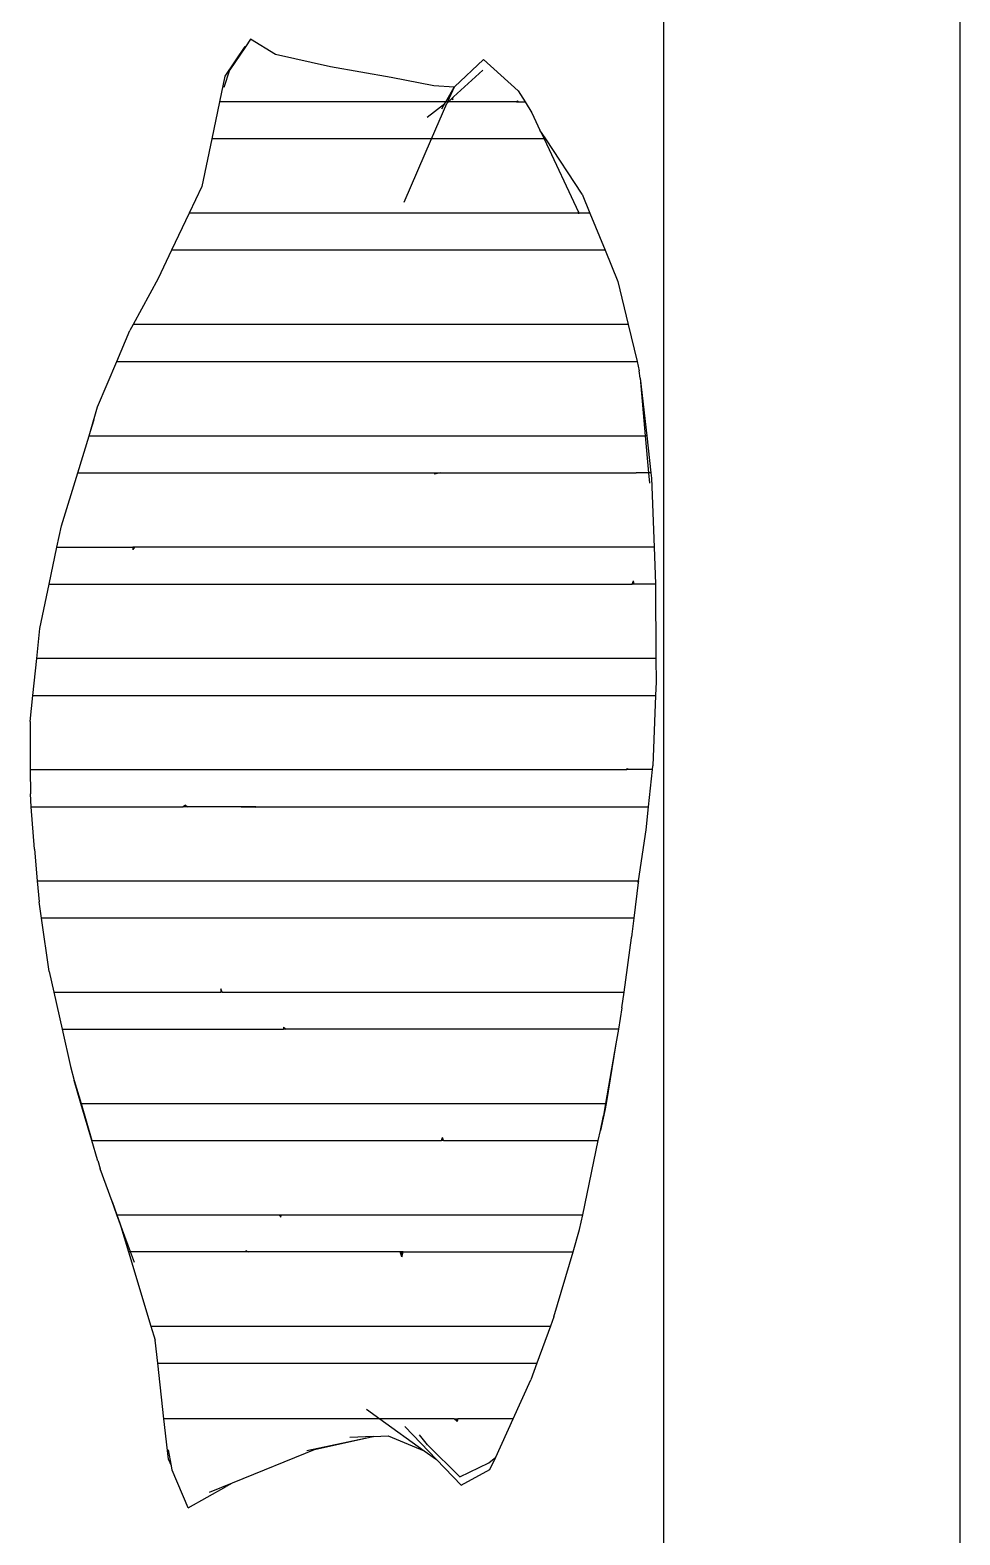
# Model space of a CAD drawing. Header units: inches. Extents: x 9636 to 21597, y -10243 to 557.
# Drawn here: x 13956.82 to 13974, y -8315.42 to -8287.63 of the extents above; entities that cross this region are included whole.
import ezdxf

# ---------------------------------------------------------------- set-up
doc = ezdxf.new("R2010")
doc.units = ezdxf.units.IN
doc.header["$MEASUREMENT"] = 0
doc.layers.add('Edges', color=7, linetype='Continuous')

# ---------------------------------------------------------------- blocks, each defined once
blk = doc.blocks.new('Porch Swing Bed Twin Size pl')
at = {"layer": 'Edges'}
for p, q in [((29.769, 2.672), (29.769, 39.172)), ((33.769, 5.403), (33.769, 36.948)), ((40.178, 27.22), (39.664, 26.933)), ((40.178, 27.22), (40.394, 26.711)), ((39.585, 26.886), (39.895, 27.012)), ((36.495, 26.915), (36.108, 26.701)), ((36.513, 26.802), (36.122, 26.611)), ((36.495, 26.915), (36.827, 26.57)), ((36.513, 26.802), (36.948, 26.37)), ((38.457, 26.428), (39.585, 26.886)), ((39.585, 26.886), (39.664, 26.933)), ((36.108, 26.701), (36.027, 26.536)), ((36.122, 26.611), (36.027, 26.536)), ((36.827, 26.57), (36.933, 26.46)), ((36.993, 26.451), (36.827, 26.57)), ((40.394, 26.711), (40.404, 26.654)), ((40.404, 26.654), (40.443, 26.565)), ((40.404, 26.654), (40.441, 26.437)), ((36.027, 26.536), (35.794, 26.02)), ((36.933, 26.46), (37.254, 26.124)), ((36.948, 26.37), (37.059, 26.234)), ((36.978, 26.383), (36.975, 26.385)), ((37.482, 26.251), (36.993, 26.451)), ((37.591, 26.02), (36.993, 26.451)), ((38.579, 26.447), (37.704, 26.264)), ((38.457, 26.428), (37.704, 26.264)), ((40.443, 26.565), (40.504, 26.02)), ((37.679, 26.258), (37.482, 26.251)), ((37.679, 26.258), (37.996, 26.27)), ((37.704, 26.264), (37.679, 26.258)), ((35.794, 26.02), (35.556, 25.494)), ((35.794, 26.02), (36.543, 26.02)), ((36.543, 26.02), (36.551, 26.054)), ((36.59, 26.02), (36.543, 26.02)), ((36.551, 26.054), (36.59, 26.02)), ((36.551, 26.054), (36.553, 26.02)), ((36.563, 26.02), (36.551, 26.054)), ((36.59, 26.02), (37.591, 26.02)), ((37.773, 25.888), (37.591, 26.02)), ((37.591, 26.02), (40.504, 26.02)), ((40.504, 26.02), (40.587, 25.27)), ((35.474, 25.27), (35.556, 25.494)), ((35.291, 24.77), (35.474, 25.27)), ((40.587, 25.27), (35.474, 25.27)), ((40.587, 25.27), (40.622, 24.958)), ((40.679, 24.77), (40.622, 24.958)), ((35.246, 24.646), (35.291, 24.77)), ((40.679, 24.77), (35.291, 24.77)), ((40.983, 23.77), (40.679, 24.77)), ((35.246, 24.646), (34.987, 23.77)), ((34.987, 23.77), (34.899, 23.47)), ((37.276, 23.77), (34.987, 23.77)), ((37.298, 23.836), (37.276, 23.77)), ((37.276, 23.77), (37.32, 23.77)), ((37.298, 23.836), (37.32, 23.77)), ((37.301, 23.77), (37.298, 23.836)), ((37.32, 23.77), (39.369, 23.77)), ((39.398, 23.749), (39.369, 23.77)), ((39.369, 23.77), (39.395, 23.77)), ((39.382, 23.77), (39.398, 23.749)), ((39.398, 23.749), (39.395, 23.77)), ((39.395, 23.77), (40.954, 23.77)), ((40.902, 23.911), (40.954, 23.77)), ((40.954, 23.77), (41.138, 23.27)), ((40.954, 23.77), (40.983, 23.77)), ((41.1, 23.385), (40.983, 23.77)), ((34.899, 23.47), (34.856, 23.27)), ((41.141, 23.27), (41.1, 23.385)), ((34.856, 23.27), (34.647, 22.27)), ((38.923, 23.27), (34.856, 23.27)), ((38.926, 23.303), (38.923, 23.27)), ((38.951, 23.27), (38.923, 23.27)), ((38.951, 23.27), (38.926, 23.303)), ((41.138, 23.27), (38.951, 23.27)), ((41.138, 23.27), (41.141, 23.27)), ((41.138, 23.27), (41.204, 23.091)), ((41.204, 23.091), (41.141, 23.27)), ((41.204, 23.091), (41.366, 22.652)), ((41.398, 22.539), (41.366, 22.652)), ((41.398, 22.539), (41.4, 22.536)), ((41.4, 22.536), (41.402, 22.531)), ((41.402, 22.531), (41.477, 22.27)), ((34.558, 21.866), (34.618, 22.132)), ((34.618, 22.132), (34.577, 21.937)), ((34.647, 22.27), (34.618, 22.132)), ((36.732, 22.27), (34.647, 22.27)), ((36.732, 22.27), (36.748, 22.226)), ((36.732, 22.27), (36.763, 22.27)), ((36.746, 22.27), (36.748, 22.226)), ((36.763, 22.27), (36.748, 22.226)), ((41.477, 22.27), (36.763, 22.27)), ((41.622, 21.77), (41.477, 22.27)), ((41.477, 22.27), (41.623, 21.77)), ((34.548, 21.77), (34.577, 21.937)), ((34.41, 20.967), (34.542, 21.77)), ((34.41, 20.967), (34.548, 21.77)), ((34.542, 21.77), (34.558, 21.866)), ((34.542, 21.77), (34.548, 21.77)), ((41.622, 21.77), (34.548, 21.77)), ((41.623, 21.77), (41.622, 21.77)), ((41.713, 21.461), (41.622, 21.77)), ((41.623, 21.77), (41.713, 21.461)), ((41.766, 21.271), (41.713, 21.461)), ((41.878, 20.77), (41.766, 21.271)), ((34.376, 20.77), (34.41, 20.967)), ((34.327, 20.482), (34.376, 20.77)), ((34.376, 20.77), (38.856, 20.77)), ((38.892, 20.742), (38.856, 20.77)), ((38.856, 20.77), (38.89, 20.77)), ((38.892, 20.742), (38.89, 20.77)), ((41.878, 20.77), (38.89, 20.77)), ((41.989, 20.27), (41.878, 20.77)), ((34.327, 20.482), (34.298, 20.27)), ((34.298, 20.27), (34.2, 19.537)), ((39.717, 20.27), (34.298, 20.27)), ((39.717, 20.27), (39.736, 20.27)), ((39.717, 20.27), (39.737, 20.225)), ((39.737, 20.225), (39.736, 20.27)), ((41.989, 20.27), (39.736, 20.27)), ((42.051, 19.992), (41.989, 20.27)), ((42.051, 19.992), (42.156, 19.27)), ((34.167, 19.27), (34.193, 19.488)), ((34.193, 19.488), (34.199, 19.527)), ((34.2, 19.537), (34.199, 19.527)), ((34.108, 18.793), (34.167, 19.27)), ((34.167, 19.27), (42.156, 19.27)), ((42.156, 19.27), (42.187, 19.054)), ((42.212, 18.77), (42.187, 19.054)), ((34.105, 18.77), (34.002, 18.08)), ((34.108, 18.793), (34.105, 18.77)), ((34.106, 18.77), (34.105, 18.77)), ((34.106, 18.77), (34.108, 18.793)), ((42.212, 18.77), (34.106, 18.77)), ((42.249, 18.341), (42.212, 18.77)), ((42.249, 18.341), (42.293, 17.77)), ((34.002, 18.08), (33.968, 17.77)), ((33.968, 17.77), (33.914, 17.27)), ((39.267, 17.77), (33.968, 17.77)), ((39.267, 17.775), (39.267, 17.77)), ((39.465, 17.77), (39.267, 17.775)), ((39.267, 17.77), (39.465, 17.77)), ((39.465, 17.77), (40.186, 17.77)), ((40.214, 17.747), (40.186, 17.77)), ((40.186, 17.77), (40.245, 17.77)), ((40.214, 17.747), (40.245, 17.77)), ((40.217, 17.77), (40.214, 17.747)), ((42.293, 17.77), (40.245, 17.77)), ((42.293, 17.77), (42.306, 17.598)), ((42.307, 17.27), (42.306, 17.598)), ((33.914, 17.27), (33.909, 17.217)), ((33.914, 17.27), (34.25, 17.27)), ((34.25, 17.27), (34.253, 17.257)), ((34.25, 17.27), (34.261, 17.27)), ((34.261, 17.27), (34.253, 17.257)), ((34.253, 17.257), (34.254, 17.27)), ((42.307, 17.27), (34.261, 17.27)), ((42.309, 16.623), (42.307, 17.27)), ((33.874, 16.27), (33.909, 17.217)), ((42.309, 16.623), (42.272, 16.27)), ((33.868, 16.086), (33.874, 16.27)), ((42.272, 16.27), (33.874, 16.27)), ((42.272, 16.27), (42.219, 15.77)), ((33.87, 15.77), (33.868, 16.086)), ((33.877, 14.77), (33.87, 15.77)), ((33.87, 15.77), (42.219, 15.77)), ((42.219, 15.77), (42.177, 15.369)), ((42.177, 15.369), (42.051, 14.77)), ((33.877, 14.77), (33.879, 14.77)), ((33.879, 14.77), (33.877, 14.768)), ((33.877, 14.77), (33.877, 14.768)), ((33.877, 14.768), (33.877, 14.77)), ((33.877, 14.77), (33.877, 14.768)), ((33.894, 14.27), (33.877, 14.768)), ((33.879, 14.77), (34.164, 14.77)), ((34.164, 14.77), (34.172, 14.726)), ((34.164, 14.77), (34.19, 14.77)), ((34.19, 14.77), (34.172, 14.726)), ((34.173, 14.77), (34.172, 14.726)), ((42.051, 14.77), (34.19, 14.77)), ((42.051, 14.77), (41.947, 14.27)), ((33.928, 13.34), (33.894, 14.27)), ((33.894, 14.27), (40.9, 14.27)), ((40.9, 14.27), (40.923, 14.301)), ((40.9, 14.27), (40.925, 14.27)), ((40.923, 14.301), (40.916, 14.27)), ((40.925, 14.27), (40.923, 14.301)), ((41.947, 14.27), (40.925, 14.27)), ((41.947, 14.27), (41.887, 13.983)), ((41.887, 13.983), (41.667, 13.27)), ((33.969, 13.27), (33.957, 13.407)), ((33.936, 13.27), (33.928, 13.34)), ((33.936, 13.27), (33.969, 13.27)), ((33.993, 12.77), (33.936, 13.27)), ((34.013, 12.77), (33.969, 13.27)), ((33.969, 13.27), (34.132, 13.27)), ((34.137, 13.265), (34.132, 13.27)), ((34.132, 13.27), (34.137, 13.27)), ((34.137, 13.27), (34.137, 13.265)), ((36.773, 13.27), (34.137, 13.27)), ((36.773, 13.27), (36.85, 13.288)), ((36.849, 13.27), (36.773, 13.27)), ((36.85, 13.288), (36.849, 13.27)), ((41.667, 13.27), (36.849, 13.27)), ((41.667, 13.27), (41.514, 12.77)), ((34.082, 11.996), (33.993, 12.77)), ((33.993, 12.77), (34.013, 12.77)), ((34.082, 11.996), (34.013, 12.77)), ((41.514, 12.77), (34.013, 12.77)), ((41.495, 12.708), (41.399, 12.378)), ((41.495, 12.708), (41.447, 12.551)), ((41.514, 12.77), (41.495, 12.708)), ((41.399, 12.378), (41.14, 11.77)), ((34.082, 11.992), (34.082, 11.996)), ((34.082, 11.992), (34.094, 11.896)), ((34.124, 11.77), (34.094, 11.896)), ((34.243, 11.27), (34.124, 11.77)), ((41.14, 11.77), (34.124, 11.77)), ((41.14, 11.77), (40.963, 11.353)), ((34.381, 10.689), (34.243, 11.27)), ((34.243, 11.27), (40.918, 11.27)), ((40.583, 10.65), (40.918, 11.27)), ((40.918, 11.27), (40.963, 11.353)), ((34.553, 10.27), (34.381, 10.689)), ((40.402, 10.27), (40.583, 10.65)), ((34.759, 9.77), (34.553, 10.27)), ((34.553, 10.27), (40.402, 10.27)), ((40.164, 9.77), (40.402, 10.27)), ((34.864, 9.514), (34.759, 9.77)), ((34.759, 9.77), (34.904, 9.77)), ((34.904, 9.77), (34.912, 9.756)), ((34.918, 9.77), (34.904, 9.77)), ((34.912, 9.756), (34.908, 9.77)), ((34.91, 9.77), (34.912, 9.756)), ((34.918, 9.77), (34.912, 9.756)), ((34.912, 9.77), (34.912, 9.756)), ((35.378, 8.77), (34.912, 9.756)), ((34.918, 9.77), (40.164, 9.77)), ((39.994, 9.41), (40.164, 9.77)), ((37.263, 9.62), (36.895, 8.77)), ((34.864, 9.514), (35.355, 8.77)), ((39.86, 8.77), (39.994, 9.41)), ((35.355, 8.77), (35.378, 8.77)), ((35.355, 8.77), (35.434, 8.65)), ((35.434, 8.65), (35.378, 8.77)), ((35.378, 8.77), (36.895, 8.77)), ((36.895, 8.77), (36.688, 8.294)), ((36.895, 8.77), (39.86, 8.77)), ((39.755, 8.27), (39.86, 8.77)), ((35.543, 8.419), (35.434, 8.65)), ((35.634, 8.27), (35.543, 8.419)), ((36.953, 8.478), (36.716, 8.291)), ((36.758, 8.363), (36.716, 8.291)), ((35.725, 8.122), (35.634, 8.27)), ((35.723, 8.27), (35.634, 8.27)), ((35.738, 8.257), (35.723, 8.27)), ((35.749, 8.27), (35.723, 8.27)), ((36.194, 7.7), (35.725, 8.122)), ((35.738, 8.257), (35.732, 8.27)), ((35.736, 8.27), (35.738, 8.257)), ((35.738, 8.257), (35.749, 8.27)), ((35.749, 8.27), (36.665, 8.27)), ((36.601, 8.204), (36.203, 7.843)), ((36.59, 8.073), (36.678, 8.27)), ((36.704, 8.27), (36.59, 8.073)), ((36.665, 8.27), (36.601, 8.204)), ((36.607, 8.219), (36.602, 8.213)), ((36.604, 8.23), (36.619, 8.243)), ((36.604, 8.234), (36.619, 8.243)), ((36.619, 8.243), (36.619, 8.244)), ((36.683, 8.288), (36.665, 8.27)), ((36.675, 8.27), (36.665, 8.27)), ((36.675, 8.27), (36.683, 8.288)), ((36.678, 8.27), (36.675, 8.27)), ((36.678, 8.27), (36.688, 8.294)), ((36.678, 8.27), (36.704, 8.27)), ((36.688, 8.294), (36.683, 8.288)), ((36.716, 8.291), (36.704, 8.27)), ((36.704, 8.27), (38.873, 8.27)), ((38.873, 8.263), (38.873, 8.27)), ((38.873, 8.27), (38.877, 8.27)), ((38.873, 8.263), (38.877, 8.27)), ((38.873, 8.263), (38.877, 8.27)), ((38.877, 8.27), (38.88, 8.27)), ((38.88, 8.27), (39.755, 8.27)), ((39.682, 7.925), (39.755, 8.27)), ((36.194, 7.7), (36.587, 8.068)), ((36.587, 8.068), (36.59, 8.073)), ((36.59, 8.073), (36.866, 8.053)), ((36.866, 8.053), (37.438, 7.941)), ((37.438, 7.941), (38.259, 7.798)), ((39.415, 7.523), (39.682, 7.925)), ((39.691, 8.07), (39.614, 7.84)), ((38.259, 7.798), (39.001, 7.631)), ((39.405, 7.527), (39.614, 7.84)), ((39.001, 7.631), (39.335, 7.423)), ((39.335, 7.423), (39.405, 7.527)), ((39.415, 7.523), (39.405, 7.527))]:
    blk.add_line(p, q, dxfattribs=at)

msp = doc.modelspace()

# ---------------------------------------------------------------- block references
at = {"xscale": 1.370056412249949, "yscale": 1.370056412249949, "zscale": 1.370056412249949, "rotation": 180}
msp.add_blockref('Porch Swing Bed Twin Size pl', (14014.791, -8277.627), dxfattribs=at)

doc.saveas('drawing.dxf')
